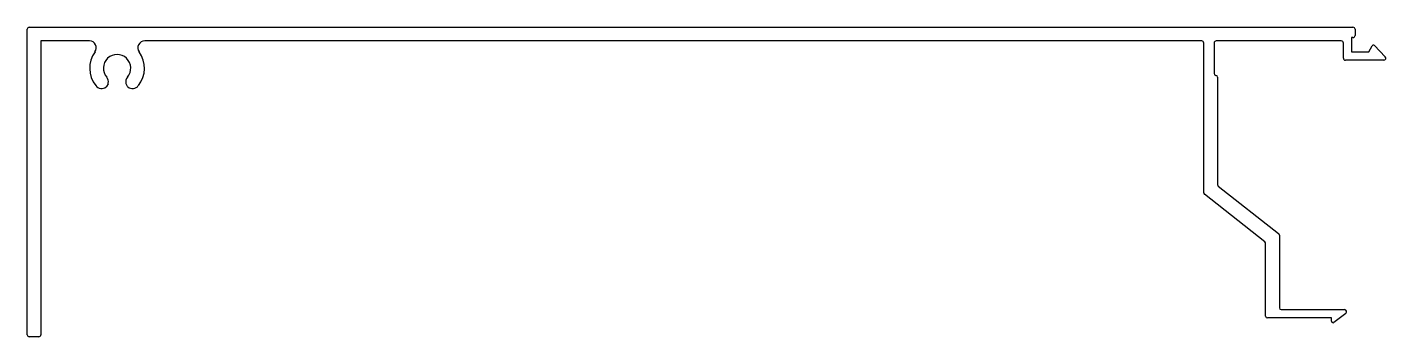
# Model space of a CAD drawing. Extents: x 1257 to 1454, y 838 to 883.
import ezdxf

# ---------------------------------------------------------------- set-up
doc = ezdxf.new("R2010")
doc.units = 0
doc.layers.get('0').update_dxf_attribs({"linetype": 'CONTINUOUS'})

msp = doc.modelspace()

# ---------------------------------------------------------------- linework, layer by layer
for p, q in [((1256.85, 838.22), (1256.85, 882.62)), ((1257.15, 882.92), (1449.69, 882.92)), ((1449.69, 881.42), (1449.49, 881.42)), ((1449.49, 881.42), (1449.49, 879.32)), ((1449.99, 882.62), (1449.99, 881.72)), ((1265.91, 880.92), (1258.85, 880.92)), ((1258.85, 880.92), (1258.85, 838.22)), ((1427.69, 880.92), (1273.95, 880.92)), ((1427.99, 858.86), (1427.99, 880.62)), ((1429.49, 880.62), (1429.49, 876.17)), ((1447.99, 880.92), (1429.79, 880.92)), ((1448.29, 878.42), (1448.29, 880.62)), ((1451.99, 879.32), (1452.5, 880.22)), ((1452.82, 880.26), (1454.38, 878.63)), ((1454.17, 878.12), (1448.59, 878.12)), ((1449.49, 879.32), (1451.99, 879.32)), ((1429.99, 875.67), (1429.99, 860.05)), ((1268.62, 874.7), (1268.4, 874.31)), ((1271.46, 874.31), (1271.23, 874.7)), ((1430.1, 859.82), (1438.87, 852.94)), ((1436.87, 851.71), (1428.1, 858.63)), ((1438.99, 852.71), (1438.99, 842.12)), ((1436.99, 840.92), (1436.99, 851.47)), ((1439.24, 841.87), (1448.48, 841.87)), ((1446.59, 840.67), (1437.24, 840.67)), ((1446.59, 840.17), (1446.59, 840.67)), ((1448.66, 841.33), (1446.91, 840.02)), ((1258.55, 837.92), (1257.15, 837.92))]:
    msp.add_line(p, q)
for centre, radius, start, end in [((1257.15, 882.62), 0.3, 90, 180), ((1449.69, 882.62), 0.3, 0, 90), ((1449.69, 881.72), 0.3, 270, 360), ((1265.91, 879.92), 1, 323.6219, 90), ((1273.95, 879.92), 1, 90, 216.3781), ((1427.69, 880.62), 0.3, 0, 90), ((1429.79, 880.62), 0.3, 90, 180), ((1447.99, 880.62), 0.3, 0, 90), ((1452.68, 880.12), 0.2, 43.7397, 151.6151), ((1269.93, 876.96), 3.99, 143.6219, 219.2043), ((1269.93, 876.96), 1.99, 318.8604, 221.1396), ((1269.93, 876.96), 3.99, 320.7957, 36.3781), ((1448.59, 878.42), 0.3, 180, 270), ((1454.17, 878.42), 0.3, 270, 43.7397), ((1267.67, 874.99), 1, 347.6376, 41.1396), ((1272.18, 874.99), 1, 138.8604, 192.4012), ((1429.74, 876.17), 0.25, 180, 270), ((1429.74, 875.67), 0.25, 360, 90), ((1267.67, 874.99), 1, 213.4188, 312.3624), ((1268.18, 874.43), 0.25, 312.3624, 330), ((1268.41, 874.83), 0.25, 330, 347.6376), ((1271.45, 874.83), 0.25, 192.4012, 210), ((1271.68, 874.43), 0.25, 210, 227.5988), ((1272.18, 874.99), 1, 227.5988, 326.5812), ((1430.29, 860.05), 0.3, 180, 231.8992), ((1428.29, 858.86), 0.3, 180, 231.737), ((1438.69, 852.71), 0.3, 0, 51.8992), ((1436.69, 851.47), 0.3, 360, 51.737), ((1439.24, 842.12), 0.25, 180, 270), ((1448.48, 841.57), 0.3, 306.9209, 90), ((1437.24, 840.92), 0.25, 180, 270), ((1446.79, 840.17), 0.2, 180, 308.2319), ((1257.15, 838.22), 0.3, 180, 270), ((1258.55, 838.22), 0.3, 270, 0)]:
    msp.add_arc(centre, radius, start, end)

doc.saveas('drawing.dxf')
